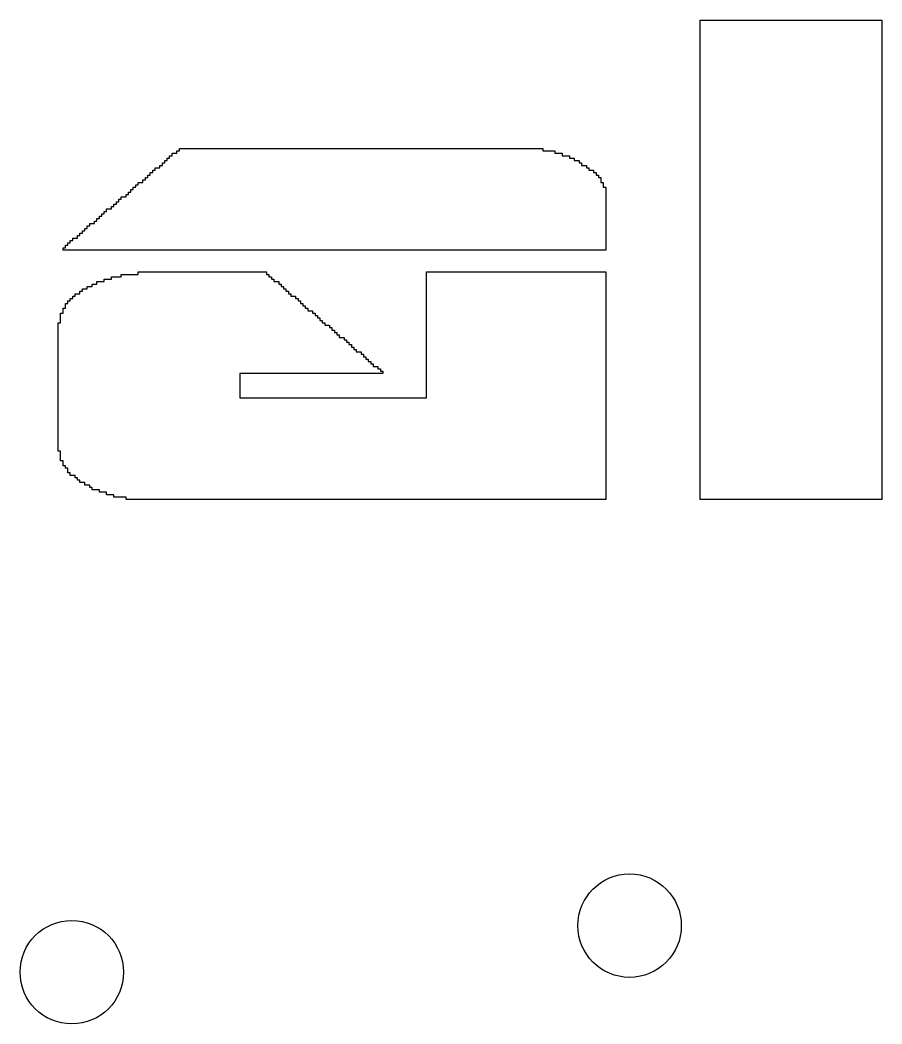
# Model space of a CAD drawing. Extents: x -55.5 to -0.4, y 0.4 to 22.7.
# Drawn here: x -51.077 to -48.578, y 18.265 to 21.176 of the extents above; entities that cross this region are included whole.
import ezdxf

# ---------------------------------------------------------------- set-up
doc = ezdxf.new("R2010")
doc.units = 0
doc.layers.add('TOPSOLDER', color=216, linetype='CONTINUOUS')
doc.layers.add('VIAHOLELAYER', color=16, linetype='CONTINUOUS')

msp = doc.modelspace()

# ---------------------------------------------------------------- linework, layer by layer
at = {"layer": 'TOPSOLDER'}
for p, q in [((-49.1052, 21.1693), (-49.1052, 21.1763)), ((-49.1052, 21.1763), (-48.5785, 21.1763)), ((-49.1052, 21.1623), (-49.1052, 21.1693)), ((-48.5785, 21.1763), (-48.5785, 21.1693)), ((-48.5785, 21.1693), (-48.5785, 21.1623)), ((-49.1052, 21.1552), (-49.1052, 21.1623)), ((-49.1052, 21.1482), (-49.1052, 21.1552)), ((-49.1052, 21.1412), (-49.1052, 21.1482)), ((-49.1052, 21.1342), (-49.1052, 21.1412)), ((-48.5785, 21.1623), (-48.5785, 21.1552)), ((-48.5785, 21.1552), (-48.5785, 21.1482)), ((-48.5785, 21.1482), (-48.5785, 21.1412)), ((-48.5785, 21.1412), (-48.5785, 21.1342)), ((-49.1052, 21.1271), (-49.1052, 21.1342)), ((-49.1052, 21.1201), (-49.1052, 21.1271)), ((-49.1052, 21.1131), (-49.1052, 21.1201)), ((-49.1052, 21.1061), (-49.1052, 21.1131)), ((-48.5785, 21.1342), (-48.5785, 21.1271)), ((-48.5785, 21.1271), (-48.5785, 21.1201)), ((-48.5785, 21.1201), (-48.5785, 21.1131)), ((-48.5785, 21.1131), (-48.5785, 21.1061)), ((-49.1052, 21.099), (-49.1052, 21.1061)), ((-49.1052, 21.092), (-49.1052, 21.099)), ((-49.1052, 21.085), (-49.1052, 21.092)), ((-49.1052, 21.078), (-49.1052, 21.085)), ((-49.1052, 21.0709), (-49.1052, 21.078)), ((-48.5785, 21.1061), (-48.5785, 21.099)), ((-48.5785, 21.099), (-48.5785, 21.092)), ((-48.5785, 21.092), (-48.5785, 21.085)), ((-48.5785, 21.085), (-48.5785, 21.078)), ((-48.5785, 21.078), (-48.5785, 21.0709)), ((-49.1052, 21.0639), (-49.1052, 21.0709)), ((-49.1052, 21.0569), (-49.1052, 21.0639)), ((-49.1052, 21.0499), (-49.1052, 21.0569)), ((-49.1052, 21.0428), (-49.1052, 21.0499)), ((-48.5785, 21.0709), (-48.5785, 21.0639)), ((-48.5785, 21.0639), (-48.5785, 21.0569)), ((-48.5785, 21.0569), (-48.5785, 21.0499)), ((-48.5785, 21.0499), (-48.5785, 21.0428)), ((-49.1052, 21.0358), (-49.1052, 21.0428)), ((-49.1052, 21.0288), (-49.1052, 21.0358)), ((-49.1052, 21.0218), (-49.1052, 21.0288)), ((-49.1052, 21.0148), (-49.1052, 21.0218)), ((-48.5785, 21.0428), (-48.5785, 21.0358)), ((-48.5785, 21.0358), (-48.5785, 21.0288)), ((-48.5785, 21.0288), (-48.5785, 21.0218)), ((-48.5785, 21.0218), (-48.5785, 21.0148)), ((-49.1052, 21.0077), (-49.1052, 21.0148)), ((-49.1052, 21.0007), (-49.1052, 21.0077)), ((-49.1052, 20.9937), (-49.1052, 21.0007)), ((-49.1052, 20.9867), (-49.1052, 20.9937)), ((-48.5785, 21.0148), (-48.5785, 21.0077)), ((-48.5785, 21.0077), (-48.5785, 21.0007)), ((-48.5785, 21.0007), (-48.5785, 20.9937)), ((-48.5785, 20.9937), (-48.5785, 20.9867)), ((-49.1052, 20.9796), (-49.1052, 20.9867)), ((-49.1052, 20.9726), (-49.1052, 20.9796)), ((-49.1052, 20.9656), (-49.1052, 20.9726)), ((-49.1052, 20.9586), (-49.1052, 20.9656)), ((-48.5785, 20.9867), (-48.5785, 20.9796)), ((-48.5785, 20.9796), (-48.5785, 20.9726)), ((-48.5785, 20.9726), (-48.5785, 20.9656)), ((-48.5785, 20.9656), (-48.5785, 20.9586)), ((-49.1052, 20.9515), (-49.1052, 20.9586)), ((-49.1052, 20.9445), (-49.1052, 20.9515)), ((-49.1052, 20.9375), (-49.1052, 20.9445)), ((-49.1052, 20.9305), (-49.1052, 20.9375)), ((-48.5785, 20.9586), (-48.5785, 20.9515)), ((-48.5785, 20.9515), (-48.5785, 20.9445)), ((-48.5785, 20.9445), (-48.5785, 20.9375)), ((-48.5785, 20.9375), (-48.5785, 20.9305)), ((-49.1052, 20.9234), (-49.1052, 20.9305)), ((-49.1052, 20.9164), (-49.1052, 20.9234)), ((-49.1052, 20.9094), (-49.1052, 20.9164)), ((-49.1052, 20.9024), (-49.1052, 20.9094)), ((-48.5785, 20.9305), (-48.5785, 20.9234)), ((-48.5785, 20.9234), (-48.5785, 20.9164)), ((-48.5785, 20.9164), (-48.5785, 20.9094)), ((-48.5785, 20.9094), (-48.5785, 20.9024)), ((-49.1052, 20.8954), (-49.1052, 20.9024)), ((-49.1052, 20.8883), (-49.1052, 20.8954)), ((-49.1052, 20.8813), (-49.1052, 20.8883)), ((-49.1052, 20.8743), (-49.1052, 20.8813)), ((-49.1052, 20.8673), (-49.1052, 20.8743)), ((-48.5785, 20.9024), (-48.5785, 20.8954)), ((-48.5785, 20.8954), (-48.5785, 20.8883)), ((-48.5785, 20.8883), (-48.5785, 20.8813)), ((-48.5785, 20.8813), (-48.5785, 20.8743)), ((-48.5785, 20.8743), (-48.5785, 20.8673)), ((-49.1052, 20.8602), (-49.1052, 20.8673)), ((-49.1052, 20.8532), (-49.1052, 20.8602)), ((-49.1052, 20.8462), (-49.1052, 20.8532)), ((-49.1052, 20.8392), (-49.1052, 20.8462)), ((-48.5785, 20.8673), (-48.5785, 20.8602)), ((-48.5785, 20.8602), (-48.5785, 20.8532)), ((-48.5785, 20.8532), (-48.5785, 20.8462)), ((-48.5785, 20.8462), (-48.5785, 20.8392)), ((-49.1052, 20.8321), (-49.1052, 20.8392)), ((-49.1052, 20.8251), (-49.1052, 20.8321)), ((-49.1052, 20.8181), (-49.1052, 20.8251)), ((-49.1052, 20.8111), (-49.1052, 20.8181)), ((-48.5785, 20.8392), (-48.5785, 20.8321)), ((-48.5785, 20.8321), (-48.5785, 20.8251)), ((-48.5785, 20.8251), (-48.5785, 20.8181)), ((-48.5785, 20.8181), (-48.5785, 20.8111)), ((-50.6364, 20.783), (-50.6364, 20.79)), ((-50.6364, 20.79), (-50.6223, 20.79)), ((-50.6223, 20.79), (-50.6223, 20.797)), ((-50.6223, 20.797), (-50.6153, 20.797)), ((-50.6153, 20.797), (-50.6153, 20.804)), ((-50.6153, 20.804), (-49.5618, 20.804)), ((-49.5618, 20.804), (-49.5618, 20.797)), ((-49.5618, 20.797), (-49.5266, 20.797)), ((-49.5266, 20.797), (-49.5266, 20.79)), ((-49.5266, 20.79), (-49.5056, 20.79)), ((-49.5056, 20.79), (-49.5056, 20.783)), ((-49.1052, 20.804), (-49.1052, 20.8111)), ((-49.1052, 20.797), (-49.1052, 20.804)), ((-49.1052, 20.79), (-49.1052, 20.797)), ((-49.1052, 20.783), (-49.1052, 20.79)), ((-48.5785, 20.8111), (-48.5785, 20.804)), ((-48.5785, 20.804), (-48.5785, 20.797)), ((-48.5785, 20.797), (-48.5785, 20.79)), ((-48.5785, 20.79), (-48.5785, 20.783)), ((-50.6645, 20.7549), (-50.6645, 20.7619)), ((-50.6645, 20.7619), (-50.6574, 20.7619)), ((-50.6574, 20.7619), (-50.6574, 20.7689)), ((-50.6574, 20.7689), (-50.6504, 20.7689)), ((-50.6504, 20.7689), (-50.6504, 20.776)), ((-50.6504, 20.776), (-50.6434, 20.776)), ((-50.6434, 20.776), (-50.6434, 20.783)), ((-50.6434, 20.783), (-50.6364, 20.783)), ((-49.5056, 20.783), (-49.4845, 20.783)), ((-49.4845, 20.783), (-49.4845, 20.776)), ((-49.4845, 20.776), (-49.4705, 20.776)), ((-49.4705, 20.776), (-49.4705, 20.7689)), ((-49.4705, 20.7689), (-49.4564, 20.7689)), ((-49.4564, 20.7689), (-49.4564, 20.7619)), ((-49.4564, 20.7619), (-49.4494, 20.7619)), ((-49.4494, 20.7619), (-49.4494, 20.7549)), ((-49.1052, 20.776), (-49.1052, 20.783)), ((-49.1052, 20.7689), (-49.1052, 20.776)), ((-49.1052, 20.7619), (-49.1052, 20.7689)), ((-49.1052, 20.7549), (-49.1052, 20.7619)), ((-48.5785, 20.783), (-48.5785, 20.776)), ((-48.5785, 20.776), (-48.5785, 20.7689)), ((-48.5785, 20.7689), (-48.5785, 20.7619)), ((-48.5785, 20.7619), (-48.5785, 20.7549)), ((-50.6996, 20.7268), (-50.6996, 20.7338)), ((-50.6996, 20.7338), (-50.6926, 20.7338)), ((-50.6926, 20.7338), (-50.6926, 20.7408)), ((-50.6926, 20.7408), (-50.6855, 20.7408)), ((-50.6855, 20.7408), (-50.6855, 20.7479)), ((-50.6855, 20.7479), (-50.6715, 20.7479)), ((-50.6715, 20.7479), (-50.6715, 20.7549)), ((-50.6715, 20.7549), (-50.6645, 20.7549)), ((-49.4494, 20.7549), (-49.4353, 20.7549)), ((-49.4353, 20.7549), (-49.4353, 20.7479)), ((-49.4353, 20.7479), (-49.4283, 20.7479)), ((-49.4283, 20.7479), (-49.4283, 20.7408)), ((-49.4283, 20.7408), (-49.4143, 20.7408)), ((-49.4143, 20.7408), (-49.4143, 20.7338)), ((-49.4143, 20.7338), (-49.4073, 20.7338)), ((-49.4073, 20.7338), (-49.4073, 20.7268)), ((-49.1052, 20.7479), (-49.1052, 20.7549)), ((-49.1052, 20.7408), (-49.1052, 20.7479)), ((-49.1052, 20.7338), (-49.1052, 20.7408)), ((-49.1052, 20.7268), (-49.1052, 20.7338)), ((-48.5785, 20.7549), (-48.5785, 20.7479)), ((-48.5785, 20.7479), (-48.5785, 20.7408)), ((-48.5785, 20.7408), (-48.5785, 20.7338)), ((-48.5785, 20.7338), (-48.5785, 20.7268)), ((-50.7347, 20.6987), (-50.7347, 20.7057)), ((-50.7347, 20.7057), (-50.7207, 20.7057)), ((-50.7207, 20.7057), (-50.7207, 20.7127)), ((-50.7207, 20.7127), (-50.7136, 20.7127)), ((-50.7136, 20.7127), (-50.7136, 20.7198)), ((-50.7136, 20.7198), (-50.7066, 20.7198)), ((-50.7066, 20.7198), (-50.7066, 20.7268)), ((-50.7066, 20.7268), (-50.6996, 20.7268)), ((-49.4073, 20.7268), (-49.4002, 20.7268)), ((-49.4002, 20.7268), (-49.4002, 20.7198)), ((-49.4002, 20.7198), (-49.3932, 20.7198)), ((-49.3932, 20.7198), (-49.3932, 20.7127)), ((-49.3932, 20.7127), (-49.3932, 20.7057)), ((-49.3932, 20.7057), (-49.3862, 20.7057)), ((-49.3862, 20.7057), (-49.3862, 20.6987)), ((-49.1052, 20.7198), (-49.1052, 20.7268)), ((-49.1052, 20.7127), (-49.1052, 20.7198)), ((-49.1052, 20.7057), (-49.1052, 20.7127)), ((-49.1052, 20.6987), (-49.1052, 20.7057)), ((-48.5785, 20.7268), (-48.5785, 20.7198)), ((-48.5785, 20.7198), (-48.5785, 20.7127)), ((-48.5785, 20.7127), (-48.5785, 20.7057)), ((-48.5785, 20.7057), (-48.5785, 20.6987)), ((-50.7698, 20.6636), (-50.7698, 20.6706)), ((-50.7698, 20.6706), (-50.7628, 20.6706)), ((-50.7628, 20.6706), (-50.7628, 20.6776)), ((-50.7628, 20.6776), (-50.7558, 20.6776)), ((-50.7558, 20.6776), (-50.7558, 20.6846)), ((-50.7558, 20.6846), (-50.7488, 20.6846)), ((-50.7488, 20.6846), (-50.7488, 20.6917)), ((-50.7488, 20.6917), (-50.7417, 20.6917)), ((-50.7417, 20.6917), (-50.7417, 20.6987)), ((-50.7417, 20.6987), (-50.7347, 20.6987)), ((-49.3862, 20.6987), (-49.3862, 20.6917)), ((-49.3862, 20.6917), (-49.3792, 20.6917)), ((-49.3792, 20.6917), (-49.3792, 20.6846)), ((-49.3792, 20.6846), (-49.3792, 20.6776)), ((-49.3792, 20.6776), (-49.3792, 20.6706)), ((-49.3792, 20.6706), (-49.3792, 20.6636)), ((-49.1052, 20.6917), (-49.1052, 20.6987)), ((-49.1052, 20.6846), (-49.1052, 20.6917)), ((-49.1052, 20.6776), (-49.1052, 20.6846)), ((-49.1052, 20.6706), (-49.1052, 20.6776)), ((-49.1052, 20.6636), (-49.1052, 20.6706)), ((-48.5785, 20.6987), (-48.5785, 20.6917)), ((-48.5785, 20.6917), (-48.5785, 20.6846)), ((-48.5785, 20.6846), (-48.5785, 20.6776)), ((-48.5785, 20.6776), (-48.5785, 20.6706)), ((-48.5785, 20.6706), (-48.5785, 20.6636)), ((-50.8049, 20.6355), (-50.8049, 20.6425)), ((-50.8049, 20.6425), (-50.7979, 20.6425)), ((-50.7979, 20.6425), (-50.7979, 20.6495)), ((-50.7979, 20.6495), (-50.7909, 20.6495)), ((-50.7909, 20.6495), (-50.7909, 20.6566)), ((-50.7909, 20.6566), (-50.7839, 20.6566)), ((-50.7839, 20.6566), (-50.7839, 20.6636)), ((-50.7839, 20.6636), (-50.7698, 20.6636)), ((-49.3792, 20.6636), (-49.3792, 20.6566)), ((-49.3792, 20.6566), (-49.3792, 20.6495)), ((-49.3792, 20.6495), (-49.3792, 20.6425)), ((-49.3792, 20.6425), (-49.3792, 20.6355)), ((-49.1052, 20.6566), (-49.1052, 20.6636)), ((-49.1052, 20.6495), (-49.1052, 20.6566)), ((-49.1052, 20.6425), (-49.1052, 20.6495)), ((-49.1052, 20.6355), (-49.1052, 20.6425)), ((-48.5785, 20.6636), (-48.5785, 20.6566)), ((-48.5785, 20.6566), (-48.5785, 20.6495)), ((-48.5785, 20.6495), (-48.5785, 20.6425)), ((-48.5785, 20.6425), (-48.5785, 20.6355)), ((-50.8401, 20.6074), (-50.8401, 20.6144)), ((-50.8401, 20.6144), (-50.833, 20.6144)), ((-50.833, 20.6144), (-50.833, 20.6214)), ((-50.833, 20.6214), (-50.826, 20.6214)), ((-50.826, 20.6214), (-50.826, 20.6285)), ((-50.826, 20.6285), (-50.812, 20.6285)), ((-50.812, 20.6285), (-50.812, 20.6355)), ((-50.812, 20.6355), (-50.8049, 20.6355)), ((-49.3792, 20.6355), (-49.3792, 20.6285)), ((-49.3792, 20.6285), (-49.3792, 20.6214)), ((-49.3792, 20.6214), (-49.3792, 20.6144)), ((-49.3792, 20.6144), (-49.3792, 20.6074)), ((-49.1052, 20.6285), (-49.1052, 20.6355)), ((-49.1052, 20.6214), (-49.1052, 20.6285)), ((-49.1052, 20.6144), (-49.1052, 20.6214)), ((-49.1052, 20.6074), (-49.1052, 20.6144)), ((-48.5785, 20.6355), (-48.5785, 20.6285)), ((-48.5785, 20.6285), (-48.5785, 20.6214)), ((-48.5785, 20.6214), (-48.5785, 20.6144)), ((-48.5785, 20.6144), (-48.5785, 20.6074)), ((-50.8752, 20.5793), (-50.8752, 20.5863)), ((-50.8752, 20.5863), (-50.8611, 20.5863)), ((-50.8611, 20.5863), (-50.8611, 20.5933)), ((-50.8611, 20.5933), (-50.8541, 20.5933)), ((-50.8541, 20.5933), (-50.8541, 20.6004)), ((-50.8541, 20.6004), (-50.8471, 20.6004)), ((-50.8471, 20.6004), (-50.8471, 20.6074)), ((-50.8471, 20.6074), (-50.8401, 20.6074)), ((-49.3792, 20.6074), (-49.3792, 20.6004)), ((-49.3792, 20.6004), (-49.3792, 20.5933)), ((-49.3792, 20.5933), (-49.3792, 20.5863)), ((-49.3792, 20.5863), (-49.3792, 20.5793)), ((-49.1052, 20.6004), (-49.1052, 20.6074)), ((-49.1052, 20.5933), (-49.1052, 20.6004)), ((-49.1052, 20.5863), (-49.1052, 20.5933)), ((-49.1052, 20.5793), (-49.1052, 20.5863)), ((-48.5785, 20.6074), (-48.5785, 20.6004)), ((-48.5785, 20.6004), (-48.5785, 20.5933)), ((-48.5785, 20.5933), (-48.5785, 20.5863)), ((-48.5785, 20.5863), (-48.5785, 20.5793)), ((-50.9033, 20.5512), (-50.9033, 20.5582)), ((-50.9033, 20.5582), (-50.8962, 20.5582)), ((-50.8962, 20.5582), (-50.8962, 20.5652)), ((-50.8962, 20.5652), (-50.8892, 20.5652)), ((-50.8892, 20.5652), (-50.8892, 20.5723)), ((-50.8892, 20.5723), (-50.8822, 20.5723)), ((-50.8822, 20.5723), (-50.8822, 20.5793)), ((-50.8822, 20.5793), (-50.8752, 20.5793)), ((-49.3792, 20.5793), (-49.3792, 20.5723)), ((-49.3792, 20.5723), (-49.3792, 20.5652)), ((-49.3792, 20.5652), (-49.3792, 20.5582)), ((-49.3792, 20.5582), (-49.3792, 20.5512)), ((-49.1052, 20.5723), (-49.1052, 20.5793)), ((-49.1052, 20.5652), (-49.1052, 20.5723)), ((-49.1052, 20.5582), (-49.1052, 20.5652)), ((-49.1052, 20.5512), (-49.1052, 20.5582)), ((-48.5785, 20.5793), (-48.5785, 20.5723)), ((-48.5785, 20.5723), (-48.5785, 20.5652)), ((-48.5785, 20.5652), (-48.5785, 20.5582)), ((-48.5785, 20.5582), (-48.5785, 20.5512)), ((-50.9384, 20.5231), (-50.9384, 20.5301)), ((-50.9384, 20.5301), (-50.9314, 20.5301)), ((-50.9314, 20.5301), (-50.9314, 20.5372)), ((-50.9314, 20.5372), (-50.9243, 20.5372)), ((-50.9243, 20.5372), (-50.9243, 20.5442)), ((-50.9243, 20.5442), (-50.9103, 20.5442)), ((-50.9103, 20.5442), (-50.9103, 20.5512)), ((-50.9103, 20.5512), (-50.9033, 20.5512)), ((-49.3792, 20.5512), (-49.3792, 20.5442)), ((-49.3792, 20.5442), (-49.3792, 20.5372)), ((-49.3792, 20.5372), (-49.3792, 20.5301)), ((-49.3792, 20.5301), (-49.3792, 20.5231)), ((-49.1052, 20.5442), (-49.1052, 20.5512)), ((-49.1052, 20.5372), (-49.1052, 20.5442)), ((-49.1052, 20.5301), (-49.1052, 20.5372)), ((-49.1052, 20.5231), (-49.1052, 20.5301)), ((-48.5785, 20.5512), (-48.5785, 20.5442)), ((-48.5785, 20.5442), (-48.5785, 20.5372)), ((-48.5785, 20.5372), (-48.5785, 20.5301)), ((-48.5785, 20.5301), (-48.5785, 20.5231)), ((-50.9524, 20.5091), (-50.9524, 20.5161)), ((-50.9524, 20.5161), (-50.9454, 20.5161)), ((-49.3792, 20.5091), (-50.9524, 20.5091)), ((-50.9454, 20.5161), (-50.9454, 20.5231)), ((-50.9454, 20.5231), (-50.9384, 20.5231)), ((-49.3792, 20.5231), (-49.3792, 20.5161)), ((-49.3792, 20.5161), (-49.3792, 20.5091)), ((-49.1052, 20.5161), (-49.1052, 20.5231)), ((-49.1052, 20.5091), (-49.1052, 20.5161)), ((-49.1052, 20.502), (-49.1052, 20.5091)), ((-49.1052, 20.495), (-49.1052, 20.502)), ((-48.5785, 20.5231), (-48.5785, 20.5161)), ((-48.5785, 20.5161), (-48.5785, 20.5091)), ((-48.5785, 20.5091), (-48.5785, 20.502)), ((-48.5785, 20.502), (-48.5785, 20.495)), ((-49.1052, 20.488), (-49.1052, 20.495)), ((-49.1052, 20.481), (-49.1052, 20.488)), ((-49.1052, 20.4739), (-49.1052, 20.481)), ((-49.1052, 20.4669), (-49.1052, 20.4739)), ((-49.1052, 20.4599), (-49.1052, 20.4669)), ((-48.5785, 20.495), (-48.5785, 20.488)), ((-48.5785, 20.488), (-48.5785, 20.481)), ((-48.5785, 20.481), (-48.5785, 20.4739)), ((-48.5785, 20.4739), (-48.5785, 20.4669)), ((-48.5785, 20.4669), (-48.5785, 20.4599)), ((-50.7839, 20.4318), (-50.7839, 20.4388)), ((-50.7839, 20.4388), (-50.7347, 20.4388)), ((-50.7347, 20.4388), (-50.7347, 20.4458)), ((-50.7347, 20.4458), (-50.3625, 20.4458)), ((-50.3625, 20.4458), (-50.3625, 20.4388)), ((-50.3625, 20.4388), (-50.3554, 20.4388)), ((-50.3554, 20.4388), (-50.3554, 20.4318)), ((-49.8989, 20.4388), (-49.8989, 20.4458)), ((-49.8989, 20.4458), (-49.3792, 20.4458)), ((-49.8989, 20.4318), (-49.8989, 20.4388)), ((-49.3792, 20.4458), (-49.3792, 20.4388)), ((-49.3792, 20.4388), (-49.3792, 20.4318)), ((-49.1052, 20.4529), (-49.1052, 20.4599)), ((-49.1052, 20.4458), (-49.1052, 20.4529)), ((-49.1052, 20.4388), (-49.1052, 20.4458)), ((-49.1052, 20.4318), (-49.1052, 20.4388)), ((-48.5785, 20.4599), (-48.5785, 20.4529)), ((-48.5785, 20.4529), (-48.5785, 20.4458)), ((-48.5785, 20.4458), (-48.5785, 20.4388)), ((-48.5785, 20.4388), (-48.5785, 20.4318)), ((-50.8681, 20.4037), (-50.8681, 20.4107)), ((-50.8681, 20.4107), (-50.8541, 20.4107)), ((-50.8541, 20.4107), (-50.8541, 20.4178)), ((-50.8541, 20.4178), (-50.833, 20.4178)), ((-50.833, 20.4178), (-50.833, 20.4248)), ((-50.833, 20.4248), (-50.812, 20.4248)), ((-50.812, 20.4248), (-50.812, 20.4318)), ((-50.812, 20.4318), (-50.7839, 20.4318)), ((-50.3554, 20.4318), (-50.3484, 20.4318)), ((-50.3484, 20.4318), (-50.3484, 20.4248)), ((-50.3484, 20.4248), (-50.3414, 20.4248)), ((-50.3414, 20.4248), (-50.3414, 20.4178)), ((-50.3414, 20.4178), (-50.3273, 20.4178)), ((-50.3273, 20.4178), (-50.3273, 20.4107)), ((-50.3273, 20.4107), (-50.3203, 20.4107)), ((-50.3203, 20.4107), (-50.3203, 20.4037)), ((-49.8989, 20.4248), (-49.8989, 20.4318)), ((-49.8989, 20.4178), (-49.8989, 20.4248)), ((-49.8989, 20.4107), (-49.8989, 20.4178)), ((-49.8989, 20.4037), (-49.8989, 20.4107)), ((-49.3792, 20.4318), (-49.3792, 20.4248)), ((-49.3792, 20.4248), (-49.3792, 20.4178)), ((-49.3792, 20.4178), (-49.3792, 20.4107)), ((-49.3792, 20.4107), (-49.3792, 20.4037)), ((-49.1052, 20.4248), (-49.1052, 20.4318)), ((-49.1052, 20.4178), (-49.1052, 20.4248)), ((-49.1052, 20.4107), (-49.1052, 20.4178)), ((-49.1052, 20.4037), (-49.1052, 20.4107)), ((-48.5785, 20.4318), (-48.5785, 20.4248)), ((-48.5785, 20.4248), (-48.5785, 20.4178)), ((-48.5785, 20.4178), (-48.5785, 20.4107)), ((-48.5785, 20.4107), (-48.5785, 20.4037)), ((-50.9173, 20.3756), (-50.9173, 20.3826)), ((-50.9173, 20.3826), (-50.9033, 20.3826)), ((-50.9033, 20.3826), (-50.9033, 20.3897)), ((-50.9033, 20.3897), (-50.8962, 20.3897)), ((-50.8962, 20.3897), (-50.8962, 20.3967)), ((-50.8962, 20.3967), (-50.8822, 20.3967)), ((-50.8822, 20.3967), (-50.8822, 20.4037)), ((-50.8822, 20.4037), (-50.8681, 20.4037)), ((-50.3203, 20.4037), (-50.3133, 20.4037)), ((-50.3133, 20.4037), (-50.3133, 20.3967)), ((-50.3133, 20.3967), (-50.3063, 20.3967)), ((-50.3063, 20.3967), (-50.3063, 20.3897)), ((-50.3063, 20.3897), (-50.2992, 20.3897)), ((-50.2992, 20.3897), (-50.2992, 20.3826)), ((-50.2992, 20.3826), (-50.2922, 20.3826)), ((-50.2922, 20.3826), (-50.2922, 20.3756)), ((-49.8989, 20.3967), (-49.8989, 20.4037)), ((-49.8989, 20.3897), (-49.8989, 20.3967)), ((-49.8989, 20.3826), (-49.8989, 20.3897)), ((-49.8989, 20.3756), (-49.8989, 20.3826)), ((-49.3792, 20.4037), (-49.3792, 20.3967)), ((-49.3792, 20.3967), (-49.3792, 20.3897)), ((-49.3792, 20.3897), (-49.3792, 20.3826)), ((-49.3792, 20.3826), (-49.3792, 20.3756)), ((-49.1052, 20.3967), (-49.1052, 20.4037)), ((-49.1052, 20.3897), (-49.1052, 20.3967)), ((-49.1052, 20.3826), (-49.1052, 20.3897)), ((-49.1052, 20.3756), (-49.1052, 20.3826)), ((-48.5785, 20.4037), (-48.5785, 20.3967)), ((-48.5785, 20.3967), (-48.5785, 20.3897)), ((-48.5785, 20.3897), (-48.5785, 20.3826)), ((-48.5785, 20.3826), (-48.5785, 20.3756)), ((-50.9454, 20.3475), (-50.9454, 20.3545)), ((-50.9454, 20.3545), (-50.9384, 20.3545)), ((-50.9384, 20.3545), (-50.9384, 20.3616)), ((-50.9384, 20.3616), (-50.9314, 20.3616)), ((-50.9314, 20.3616), (-50.9314, 20.3686)), ((-50.9314, 20.3686), (-50.9243, 20.3686)), ((-50.9243, 20.3686), (-50.9243, 20.3756)), ((-50.9243, 20.3756), (-50.9173, 20.3756)), ((-50.2922, 20.3756), (-50.2782, 20.3756)), ((-50.2782, 20.3756), (-50.2782, 20.3686)), ((-50.2782, 20.3686), (-50.2711, 20.3686)), ((-50.2711, 20.3686), (-50.2711, 20.3616)), ((-50.2711, 20.3616), (-50.2641, 20.3616)), ((-50.2641, 20.3616), (-50.2641, 20.3545)), ((-50.2641, 20.3545), (-50.2571, 20.3545)), ((-50.2571, 20.3545), (-50.2571, 20.3475)), ((-49.8989, 20.3686), (-49.8989, 20.3756)), ((-49.8989, 20.3616), (-49.8989, 20.3686)), ((-49.8989, 20.3545), (-49.8989, 20.3616)), ((-49.8989, 20.3475), (-49.8989, 20.3545)), ((-49.3792, 20.3756), (-49.3792, 20.3686)), ((-49.3792, 20.3686), (-49.3792, 20.3616)), ((-49.3792, 20.3616), (-49.3792, 20.3545)), ((-49.3792, 20.3545), (-49.3792, 20.3475)), ((-49.1052, 20.3686), (-49.1052, 20.3756)), ((-49.1052, 20.3616), (-49.1052, 20.3686)), ((-49.1052, 20.3545), (-49.1052, 20.3616)), ((-49.1052, 20.3475), (-49.1052, 20.3545)), ((-48.5785, 20.3756), (-48.5785, 20.3686)), ((-48.5785, 20.3686), (-48.5785, 20.3616)), ((-48.5785, 20.3616), (-48.5785, 20.3545)), ((-48.5785, 20.3545), (-48.5785, 20.3475)), ((-50.9595, 20.3194), (-50.9595, 20.3264)), ((-50.9595, 20.3264), (-50.9524, 20.3264)), ((-50.9524, 20.3335), (-50.9524, 20.3405)), ((-50.9524, 20.3405), (-50.9454, 20.3405)), ((-50.9524, 20.3264), (-50.9524, 20.3335)), ((-50.9454, 20.3405), (-50.9454, 20.3475)), ((-50.2571, 20.3475), (-50.2501, 20.3475)), ((-50.2501, 20.3475), (-50.2501, 20.3405)), ((-50.2501, 20.3405), (-50.2431, 20.3405)), ((-50.2431, 20.3405), (-50.2431, 20.3335)), ((-50.2431, 20.3335), (-50.229, 20.3335)), ((-50.229, 20.3335), (-50.229, 20.3264)), ((-50.229, 20.3264), (-50.222, 20.3264)), ((-50.222, 20.3264), (-50.222, 20.3194)), ((-49.8989, 20.3405), (-49.8989, 20.3475)), ((-49.8989, 20.3335), (-49.8989, 20.3405)), ((-49.8989, 20.3264), (-49.8989, 20.3335)), ((-49.8989, 20.3194), (-49.8989, 20.3264)), ((-49.3792, 20.3475), (-49.3792, 20.3405)), ((-49.3792, 20.3405), (-49.3792, 20.3335)), ((-49.3792, 20.3335), (-49.3792, 20.3264)), ((-49.3792, 20.3264), (-49.3792, 20.3194)), ((-49.1052, 20.3405), (-49.1052, 20.3475)), ((-49.1052, 20.3335), (-49.1052, 20.3405)), ((-49.1052, 20.3264), (-49.1052, 20.3335)), ((-49.1052, 20.3194), (-49.1052, 20.3264)), ((-48.5785, 20.3475), (-48.5785, 20.3405)), ((-48.5785, 20.3405), (-48.5785, 20.3335)), ((-48.5785, 20.3335), (-48.5785, 20.3264)), ((-48.5785, 20.3264), (-48.5785, 20.3194)), ((-50.9665, 20.2913), (-50.9665, 20.2984)), ((-50.9665, 20.2984), (-50.9595, 20.2984)), ((-50.9595, 20.3124), (-50.9595, 20.3194)), ((-50.9595, 20.3054), (-50.9595, 20.3124)), ((-50.9595, 20.2984), (-50.9595, 20.3054)), ((-50.222, 20.3194), (-50.215, 20.3194)), ((-50.215, 20.3194), (-50.215, 20.3124)), ((-50.215, 20.3124), (-50.2079, 20.3124)), ((-50.2079, 20.3124), (-50.2079, 20.3054)), ((-50.2079, 20.3054), (-50.2009, 20.3054)), ((-50.2009, 20.3054), (-50.2009, 20.2984)), ((-50.2009, 20.2984), (-50.1939, 20.2984)), ((-50.1939, 20.2984), (-50.1939, 20.2913)), ((-49.8989, 20.3124), (-49.8989, 20.3194)), ((-49.8989, 20.3054), (-49.8989, 20.3124)), ((-49.8989, 20.2984), (-49.8989, 20.3054)), ((-49.8989, 20.2913), (-49.8989, 20.2984)), ((-49.3792, 20.3194), (-49.3792, 20.3124)), ((-49.3792, 20.3124), (-49.3792, 20.3054)), ((-49.3792, 20.3054), (-49.3792, 20.2984)), ((-49.3792, 20.2984), (-49.3792, 20.2913)), ((-49.1052, 20.3124), (-49.1052, 20.3194)), ((-49.1052, 20.3054), (-49.1052, 20.3124)), ((-49.1052, 20.2984), (-49.1052, 20.3054)), ((-49.1052, 20.2913), (-49.1052, 20.2984)), ((-48.5785, 20.3194), (-48.5785, 20.3124)), ((-48.5785, 20.3124), (-48.5785, 20.3054)), ((-48.5785, 20.3054), (-48.5785, 20.2984)), ((-48.5785, 20.2984), (-48.5785, 20.2913)), ((-50.9665, 20.2843), (-50.9665, 20.2913)), ((-50.9665, 20.2773), (-50.9665, 20.2843)), ((-50.9665, 20.2703), (-50.9665, 20.2773)), ((-50.9665, 20.2632), (-50.9665, 20.2703)), ((-50.9665, 20.2562), (-50.9665, 20.2632)), ((-50.1939, 20.2913), (-50.1798, 20.2913)), ((-50.1798, 20.2913), (-50.1798, 20.2843)), ((-50.1798, 20.2843), (-50.1728, 20.2843)), ((-50.1728, 20.2843), (-50.1728, 20.2773)), ((-50.1728, 20.2773), (-50.1658, 20.2773)), ((-50.1658, 20.2773), (-50.1658, 20.2703)), ((-50.1658, 20.2703), (-50.1588, 20.2703)), ((-50.1588, 20.2703), (-50.1588, 20.2632)), ((-50.1588, 20.2632), (-50.1517, 20.2632)), ((-50.1517, 20.2632), (-50.1517, 20.2562)), ((-49.8989, 20.2843), (-49.8989, 20.2913)), ((-49.8989, 20.2773), (-49.8989, 20.2843)), ((-49.8989, 20.2703), (-49.8989, 20.2773)), ((-49.8989, 20.2632), (-49.8989, 20.2703)), ((-49.8989, 20.2562), (-49.8989, 20.2632)), ((-49.3792, 20.2913), (-49.3792, 20.2843)), ((-49.3792, 20.2843), (-49.3792, 20.2773)), ((-49.3792, 20.2773), (-49.3792, 20.2703)), ((-49.3792, 20.2703), (-49.3792, 20.2632)), ((-49.3792, 20.2632), (-49.3792, 20.2562)), ((-49.1052, 20.2843), (-49.1052, 20.2913)), ((-49.1052, 20.2773), (-49.1052, 20.2843)), ((-49.1052, 20.2703), (-49.1052, 20.2773)), ((-49.1052, 20.2632), (-49.1052, 20.2703)), ((-49.1052, 20.2562), (-49.1052, 20.2632)), ((-48.5785, 20.2913), (-48.5785, 20.2843)), ((-48.5785, 20.2843), (-48.5785, 20.2773)), ((-48.5785, 20.2773), (-48.5785, 20.2703)), ((-48.5785, 20.2703), (-48.5785, 20.2632)), ((-48.5785, 20.2632), (-48.5785, 20.2562)), ((-50.9665, 20.2492), (-50.9665, 20.2562)), ((-50.9665, 20.2422), (-50.9665, 20.2492)), ((-50.9665, 20.2351), (-50.9665, 20.2422)), ((-50.9665, 20.2281), (-50.9665, 20.2351)), ((-50.1517, 20.2562), (-50.1377, 20.2562)), ((-50.1377, 20.2562), (-50.1377, 20.2492)), ((-50.1377, 20.2492), (-50.1307, 20.2492)), ((-50.1307, 20.2492), (-50.1307, 20.2422)), ((-50.1307, 20.2422), (-50.1237, 20.2422)), ((-50.1237, 20.2422), (-50.1237, 20.2351)), ((-50.1237, 20.2351), (-50.1166, 20.2351)), ((-50.1166, 20.2351), (-50.1166, 20.2281)), ((-49.8989, 20.2492), (-49.8989, 20.2562)), ((-49.8989, 20.2422), (-49.8989, 20.2492)), ((-49.8989, 20.2351), (-49.8989, 20.2422)), ((-49.8989, 20.2281), (-49.8989, 20.2351)), ((-49.3792, 20.2562), (-49.3792, 20.2492)), ((-49.3792, 20.2492), (-49.3792, 20.2422)), ((-49.3792, 20.2422), (-49.3792, 20.2351)), ((-49.3792, 20.2351), (-49.3792, 20.2281)), ((-49.1052, 20.2492), (-49.1052, 20.2562)), ((-49.1052, 20.2422), (-49.1052, 20.2492)), ((-49.1052, 20.2351), (-49.1052, 20.2422)), ((-49.1052, 20.2281), (-49.1052, 20.2351)), ((-48.5785, 20.2562), (-48.5785, 20.2492)), ((-48.5785, 20.2492), (-48.5785, 20.2422)), ((-48.5785, 20.2422), (-48.5785, 20.2351)), ((-48.5785, 20.2351), (-48.5785, 20.2281)), ((-50.9665, 20.2211), (-50.9665, 20.2281)), ((-50.9665, 20.2141), (-50.9665, 20.2211)), ((-50.9665, 20.207), (-50.9665, 20.2141)), ((-50.9665, 20.2), (-50.9665, 20.207)), ((-50.1166, 20.2281), (-50.1096, 20.2281)), ((-50.1096, 20.2281), (-50.1096, 20.2211)), ((-50.1096, 20.2211), (-50.1026, 20.2211)), ((-50.1026, 20.2211), (-50.1026, 20.2141)), ((-50.1026, 20.2141), (-50.0885, 20.2141)), ((-50.0885, 20.2141), (-50.0885, 20.207)), ((-50.0885, 20.207), (-50.0815, 20.207)), ((-50.0815, 20.207), (-50.0815, 20.2)), ((-49.8989, 20.2211), (-49.8989, 20.2281)), ((-49.8989, 20.2141), (-49.8989, 20.2211)), ((-49.8989, 20.207), (-49.8989, 20.2141)), ((-49.8989, 20.2), (-49.8989, 20.207)), ((-49.3792, 20.2281), (-49.3792, 20.2211)), ((-49.3792, 20.2211), (-49.3792, 20.2141)), ((-49.3792, 20.2141), (-49.3792, 20.207)), ((-49.3792, 20.207), (-49.3792, 20.2)), ((-49.1052, 20.2211), (-49.1052, 20.2281)), ((-49.1052, 20.2141), (-49.1052, 20.2211)), ((-49.1052, 20.207), (-49.1052, 20.2141)), ((-49.1052, 20.2), (-49.1052, 20.207)), ((-48.5785, 20.2281), (-48.5785, 20.2211)), ((-48.5785, 20.2211), (-48.5785, 20.2141)), ((-48.5785, 20.2141), (-48.5785, 20.207)), ((-48.5785, 20.207), (-48.5785, 20.2)), ((-50.9665, 20.193), (-50.9665, 20.2)), ((-50.9665, 20.186), (-50.9665, 20.193)), ((-50.9665, 20.179), (-50.9665, 20.186)), ((-50.9665, 20.1719), (-50.9665, 20.179)), ((-50.0815, 20.2), (-50.0745, 20.2)), ((-50.0745, 20.2), (-50.0745, 20.193)), ((-50.0745, 20.193), (-50.0675, 20.193)), ((-50.0675, 20.193), (-50.0675, 20.186)), ((-50.0675, 20.186), (-50.0604, 20.186)), ((-50.0604, 20.186), (-50.0604, 20.179)), ((-50.0604, 20.179), (-50.0534, 20.179)), ((-50.0534, 20.179), (-50.0534, 20.1719)), ((-49.8989, 20.193), (-49.8989, 20.2)), ((-49.8989, 20.186), (-49.8989, 20.193)), ((-49.8989, 20.179), (-49.8989, 20.186)), ((-49.8989, 20.1719), (-49.8989, 20.179)), ((-49.3792, 20.2), (-49.3792, 20.193)), ((-49.3792, 20.193), (-49.3792, 20.186)), ((-49.3792, 20.186), (-49.3792, 20.179)), ((-49.3792, 20.179), (-49.3792, 20.1719)), ((-49.1052, 20.193), (-49.1052, 20.2)), ((-49.1052, 20.186), (-49.1052, 20.193)), ((-49.1052, 20.179), (-49.1052, 20.186)), ((-49.1052, 20.1719), (-49.1052, 20.179)), ((-48.5785, 20.2), (-48.5785, 20.193)), ((-48.5785, 20.193), (-48.5785, 20.186)), ((-48.5785, 20.186), (-48.5785, 20.179)), ((-48.5785, 20.179), (-48.5785, 20.1719)), ((-50.9665, 20.1649), (-50.9665, 20.1719)), ((-50.9665, 20.1579), (-50.9665, 20.1649)), ((-50.9665, 20.1509), (-50.9665, 20.1579)), ((-50.9665, 20.1438), (-50.9665, 20.1509)), ((-50.0253, 20.1509), (-50.4397, 20.1509)), ((-50.4397, 20.1509), (-50.4397, 20.1438)), ((-50.0534, 20.1719), (-50.0394, 20.1719)), ((-50.0394, 20.1719), (-50.0394, 20.1649)), ((-50.0394, 20.1649), (-50.0323, 20.1649)), ((-50.0323, 20.1649), (-50.0323, 20.1579)), ((-50.0323, 20.1579), (-50.0253, 20.1579)), ((-50.0253, 20.1579), (-50.0253, 20.1509)), ((-49.8989, 20.1649), (-49.8989, 20.1719)), ((-49.8989, 20.1579), (-49.8989, 20.1649)), ((-49.8989, 20.1509), (-49.8989, 20.1579)), ((-49.8989, 20.1438), (-49.8989, 20.1509)), ((-49.3792, 20.1719), (-49.3792, 20.1649)), ((-49.3792, 20.1649), (-49.3792, 20.1579)), ((-49.3792, 20.1579), (-49.3792, 20.1509)), ((-49.3792, 20.1509), (-49.3792, 20.1438)), ((-49.1052, 20.1649), (-49.1052, 20.1719)), ((-49.1052, 20.1579), (-49.1052, 20.1649)), ((-49.1052, 20.1509), (-49.1052, 20.1579)), ((-49.1052, 20.1438), (-49.1052, 20.1509)), ((-48.5785, 20.1719), (-48.5785, 20.1649)), ((-48.5785, 20.1649), (-48.5785, 20.1579)), ((-48.5785, 20.1579), (-48.5785, 20.1509)), ((-48.5785, 20.1509), (-48.5785, 20.1438)), ((-50.9665, 20.1368), (-50.9665, 20.1438)), ((-50.9665, 20.1298), (-50.9665, 20.1368)), ((-50.9665, 20.1228), (-50.9665, 20.1298)), ((-50.9665, 20.1157), (-50.9665, 20.1228)), ((-50.4397, 20.1438), (-50.4397, 20.1368)), ((-50.4397, 20.1368), (-50.4397, 20.1298)), ((-50.4397, 20.1298), (-50.4397, 20.1228)), ((-50.4397, 20.1228), (-50.4397, 20.1157)), ((-49.8989, 20.1368), (-49.8989, 20.1438)), ((-49.8989, 20.1298), (-49.8989, 20.1368)), ((-49.8989, 20.1228), (-49.8989, 20.1298)), ((-49.8989, 20.1157), (-49.8989, 20.1228)), ((-49.3792, 20.1438), (-49.3792, 20.1368)), ((-49.3792, 20.1368), (-49.3792, 20.1298)), ((-49.3792, 20.1298), (-49.3792, 20.1228)), ((-49.3792, 20.1228), (-49.3792, 20.1157)), ((-49.1052, 20.1368), (-49.1052, 20.1438)), ((-49.1052, 20.1298), (-49.1052, 20.1368)), ((-49.1052, 20.1228), (-49.1052, 20.1298)), ((-49.1052, 20.1157), (-49.1052, 20.1228)), ((-48.5785, 20.1438), (-48.5785, 20.1368)), ((-48.5785, 20.1368), (-48.5785, 20.1298)), ((-48.5785, 20.1298), (-48.5785, 20.1228)), ((-48.5785, 20.1228), (-48.5785, 20.1157)), ((-50.9665, 20.1087), (-50.9665, 20.1157)), ((-50.9665, 20.1017), (-50.9665, 20.1087)), ((-50.9665, 20.0947), (-50.9665, 20.1017)), ((-50.9665, 20.0876), (-50.9665, 20.0947)), ((-50.4397, 20.1157), (-50.4397, 20.1087)), ((-50.4397, 20.1087), (-50.4397, 20.1017)), ((-50.4397, 20.1017), (-50.4397, 20.0947)), ((-50.4397, 20.0947), (-50.4397, 20.0876)), ((-49.8989, 20.1087), (-49.8989, 20.1157)), ((-49.8989, 20.1017), (-49.8989, 20.1087)), ((-49.8989, 20.0947), (-49.8989, 20.1017)), ((-49.8989, 20.0876), (-49.8989, 20.0947)), ((-49.3792, 20.1157), (-49.3792, 20.1087)), ((-49.3792, 20.1087), (-49.3792, 20.1017)), ((-49.3792, 20.1017), (-49.3792, 20.0947)), ((-49.3792, 20.0947), (-49.3792, 20.0876)), ((-49.1052, 20.1087), (-49.1052, 20.1157)), ((-49.1052, 20.1017), (-49.1052, 20.1087)), ((-49.1052, 20.0947), (-49.1052, 20.1017)), ((-49.1052, 20.0876), (-49.1052, 20.0947)), ((-48.5785, 20.1157), (-48.5785, 20.1087)), ((-48.5785, 20.1087), (-48.5785, 20.1017)), ((-48.5785, 20.1017), (-48.5785, 20.0947)), ((-48.5785, 20.0947), (-48.5785, 20.0876)), ((-50.9665, 20.0806), (-50.9665, 20.0876)), ((-50.9665, 20.0736), (-50.9665, 20.0806)), ((-50.9665, 20.0666), (-50.9665, 20.0736)), ((-50.9665, 20.0596), (-50.9665, 20.0666)), ((-50.9665, 20.0525), (-50.9665, 20.0596)), ((-50.4397, 20.0876), (-50.4397, 20.0806)), ((-50.4397, 20.0806), (-49.8989, 20.0806)), ((-49.8989, 20.0806), (-49.8989, 20.0876)), ((-49.3792, 20.0876), (-49.3792, 20.0806)), ((-49.3792, 20.0806), (-49.3792, 20.0736)), ((-49.3792, 20.0736), (-49.3792, 20.0666)), ((-49.3792, 20.0666), (-49.3792, 20.0596)), ((-49.3792, 20.0596), (-49.3792, 20.0525)), ((-49.1052, 20.0806), (-49.1052, 20.0876)), ((-49.1052, 20.0736), (-49.1052, 20.0806)), ((-49.1052, 20.0666), (-49.1052, 20.0736)), ((-49.1052, 20.0596), (-49.1052, 20.0666)), ((-49.1052, 20.0525), (-49.1052, 20.0596)), ((-48.5785, 20.0876), (-48.5785, 20.0806)), ((-48.5785, 20.0806), (-48.5785, 20.0736)), ((-48.5785, 20.0736), (-48.5785, 20.0666)), ((-48.5785, 20.0666), (-48.5785, 20.0596)), ((-48.5785, 20.0596), (-48.5785, 20.0525)), ((-50.9665, 20.0455), (-50.9665, 20.0525)), ((-50.9665, 20.0385), (-50.9665, 20.0455)), ((-50.9665, 20.0315), (-50.9665, 20.0385)), ((-50.9665, 20.0244), (-50.9665, 20.0315)), ((-49.3792, 20.0525), (-49.3792, 20.0455)), ((-49.3792, 20.0455), (-49.3792, 20.0385)), ((-49.3792, 20.0385), (-49.3792, 20.0315)), ((-49.3792, 20.0315), (-49.3792, 20.0244)), ((-49.1052, 20.0455), (-49.1052, 20.0525)), ((-49.1052, 20.0385), (-49.1052, 20.0455)), ((-49.1052, 20.0315), (-49.1052, 20.0385)), ((-49.1052, 20.0244), (-49.1052, 20.0315)), ((-48.5785, 20.0525), (-48.5785, 20.0455)), ((-48.5785, 20.0455), (-48.5785, 20.0385)), ((-48.5785, 20.0385), (-48.5785, 20.0315)), ((-48.5785, 20.0315), (-48.5785, 20.0244)), ((-50.9665, 20.0174), (-50.9665, 20.0244)), ((-50.9665, 20.0104), (-50.9665, 20.0174)), ((-50.9665, 20.0034), (-50.9665, 20.0104)), ((-50.9665, 19.9963), (-50.9665, 20.0034)), ((-49.3792, 20.0244), (-49.3792, 20.0174)), ((-49.3792, 20.0174), (-49.3792, 20.0104)), ((-49.3792, 20.0104), (-49.3792, 20.0034)), ((-49.3792, 20.0034), (-49.3792, 19.9963)), ((-49.1052, 20.0174), (-49.1052, 20.0244)), ((-49.1052, 20.0104), (-49.1052, 20.0174)), ((-49.1052, 20.0034), (-49.1052, 20.0104)), ((-49.1052, 19.9963), (-49.1052, 20.0034)), ((-48.5785, 20.0244), (-48.5785, 20.0174)), ((-48.5785, 20.0174), (-48.5785, 20.0104)), ((-48.5785, 20.0104), (-48.5785, 20.0034)), ((-48.5785, 20.0034), (-48.5785, 19.9963)), ((-50.9665, 19.9893), (-50.9665, 19.9963)), ((-50.9665, 19.9823), (-50.9665, 19.9893)), ((-50.9665, 19.9753), (-50.9665, 19.9823)), ((-50.9665, 19.9682), (-50.9665, 19.9753)), ((-49.3792, 19.9963), (-49.3792, 19.9893)), ((-49.3792, 19.9893), (-49.3792, 19.9823)), ((-49.3792, 19.9823), (-49.3792, 19.9753)), ((-49.3792, 19.9753), (-49.3792, 19.9682)), ((-49.1052, 19.9893), (-49.1052, 19.9963)), ((-49.1052, 19.9823), (-49.1052, 19.9893)), ((-49.1052, 19.9753), (-49.1052, 19.9823)), ((-49.1052, 19.9682), (-49.1052, 19.9753)), ((-48.5785, 19.9963), (-48.5785, 19.9893)), ((-48.5785, 19.9893), (-48.5785, 19.9823)), ((-48.5785, 19.9823), (-48.5785, 19.9753)), ((-48.5785, 19.9753), (-48.5785, 19.9682)), ((-50.9665, 19.9612), (-50.9665, 19.9682)), ((-50.9665, 19.9542), (-50.9665, 19.9612)), ((-50.9665, 19.9472), (-50.9665, 19.9542)), ((-50.9665, 19.9402), (-50.9665, 19.9472)), ((-49.3792, 19.9682), (-49.3792, 19.9612)), ((-49.3792, 19.9612), (-49.3792, 19.9542)), ((-49.3792, 19.9542), (-49.3792, 19.9472)), ((-49.3792, 19.9472), (-49.3792, 19.9402)), ((-49.1052, 19.9612), (-49.1052, 19.9682)), ((-49.1052, 19.9542), (-49.1052, 19.9612)), ((-49.1052, 19.9472), (-49.1052, 19.9542)), ((-49.1052, 19.9402), (-49.1052, 19.9472)), ((-48.5785, 19.9682), (-48.5785, 19.9612)), ((-48.5785, 19.9612), (-48.5785, 19.9542)), ((-48.5785, 19.9542), (-48.5785, 19.9472)), ((-48.5785, 19.9472), (-48.5785, 19.9402)), ((-50.9665, 19.9331), (-50.9665, 19.9402)), ((-50.9665, 19.9261), (-50.9665, 19.9331)), ((-50.9595, 19.9261), (-50.9665, 19.9261)), ((-50.9595, 19.9191), (-50.9595, 19.9261)), ((-50.9595, 19.9121), (-50.9595, 19.9191)), ((-49.3792, 19.9402), (-49.3792, 19.9331)), ((-49.3792, 19.9331), (-49.3792, 19.9261)), ((-49.3792, 19.9261), (-49.3792, 19.9191)), ((-49.3792, 19.9191), (-49.3792, 19.9121)), ((-49.1052, 19.9331), (-49.1052, 19.9402)), ((-49.1052, 19.9261), (-49.1052, 19.9331)), ((-49.1052, 19.9191), (-49.1052, 19.9261)), ((-49.1052, 19.9121), (-49.1052, 19.9191)), ((-48.5785, 19.9402), (-48.5785, 19.9331)), ((-48.5785, 19.9331), (-48.5785, 19.9261)), ((-48.5785, 19.9261), (-48.5785, 19.9191)), ((-48.5785, 19.9191), (-48.5785, 19.9121)), ((-50.9595, 19.905), (-50.9595, 19.9121)), ((-50.9595, 19.898), (-50.9595, 19.905)), ((-50.9524, 19.898), (-50.9595, 19.898)), ((-50.9524, 19.891), (-50.9524, 19.898)), ((-50.9524, 19.884), (-50.9524, 19.891)), ((-49.3792, 19.9121), (-49.3792, 19.905)), ((-49.3792, 19.905), (-49.3792, 19.898)), ((-49.3792, 19.898), (-49.3792, 19.891)), ((-49.3792, 19.891), (-49.3792, 19.884)), ((-49.1052, 19.905), (-49.1052, 19.9121)), ((-49.1052, 19.898), (-49.1052, 19.905)), ((-49.1052, 19.891), (-49.1052, 19.898)), ((-49.1052, 19.884), (-49.1052, 19.891)), ((-48.5785, 19.9121), (-48.5785, 19.905)), ((-48.5785, 19.905), (-48.5785, 19.898)), ((-48.5785, 19.898), (-48.5785, 19.891)), ((-48.5785, 19.891), (-48.5785, 19.884)), ((-50.9454, 19.884), (-50.9524, 19.884)), ((-50.9454, 19.8769), (-50.9454, 19.884)), ((-50.9384, 19.8769), (-50.9454, 19.8769)), ((-50.9384, 19.8699), (-50.9384, 19.8769)), ((-50.9384, 19.8629), (-50.9384, 19.8699)), ((-50.9314, 19.8629), (-50.9384, 19.8629)), ((-50.9314, 19.8559), (-50.9314, 19.8629)), ((-50.9173, 19.8559), (-50.9314, 19.8559)), ((-50.9173, 19.8488), (-50.9173, 19.8559)), ((-49.3792, 19.884), (-49.3792, 19.8769)), ((-49.3792, 19.8769), (-49.3792, 19.8699)), ((-49.3792, 19.8699), (-49.3792, 19.8629)), ((-49.3792, 19.8629), (-49.3792, 19.8559)), ((-49.3792, 19.8559), (-49.3792, 19.8488)), ((-49.1052, 19.8769), (-49.1052, 19.884)), ((-49.1052, 19.8699), (-49.1052, 19.8769)), ((-49.1052, 19.8629), (-49.1052, 19.8699)), ((-49.1052, 19.8559), (-49.1052, 19.8629)), ((-49.1052, 19.8488), (-49.1052, 19.8559)), ((-48.5785, 19.884), (-48.5785, 19.8769)), ((-48.5785, 19.8769), (-48.5785, 19.8699)), ((-48.5785, 19.8699), (-48.5785, 19.8629)), ((-48.5785, 19.8629), (-48.5785, 19.8559)), ((-48.5785, 19.8559), (-48.5785, 19.8488)), ((-50.9103, 19.8488), (-50.9173, 19.8488)), ((-50.9103, 19.8418), (-50.9103, 19.8488)), ((-50.9033, 19.8418), (-50.9103, 19.8418)), ((-50.9033, 19.8348), (-50.9033, 19.8418)), ((-50.8892, 19.8348), (-50.9033, 19.8348)), ((-50.8892, 19.8278), (-50.8892, 19.8348)), ((-50.8752, 19.8278), (-50.8892, 19.8278)), ((-50.8752, 19.8208), (-50.8752, 19.8278)), ((-49.3792, 19.8488), (-49.3792, 19.8418)), ((-49.3792, 19.8418), (-49.3792, 19.8348)), ((-49.3792, 19.8348), (-49.3792, 19.8278)), ((-49.3792, 19.8278), (-49.3792, 19.8208)), ((-49.1052, 19.8418), (-49.1052, 19.8488)), ((-49.1052, 19.8348), (-49.1052, 19.8418)), ((-49.1052, 19.8278), (-49.1052, 19.8348)), ((-49.1052, 19.8208), (-49.1052, 19.8278)), ((-48.5785, 19.8488), (-48.5785, 19.8418)), ((-48.5785, 19.8418), (-48.5785, 19.8348)), ((-48.5785, 19.8348), (-48.5785, 19.8278)), ((-48.5785, 19.8278), (-48.5785, 19.8208)), ((-50.8681, 19.8208), (-50.8752, 19.8208)), ((-50.8681, 19.8137), (-50.8681, 19.8208)), ((-50.8471, 19.8137), (-50.8681, 19.8137)), ((-50.8471, 19.8067), (-50.8471, 19.8137)), ((-50.826, 19.8067), (-50.8471, 19.8067)), ((-50.826, 19.7997), (-50.826, 19.8067)), ((-50.8049, 19.7997), (-50.826, 19.7997)), ((-50.8049, 19.7927), (-50.8049, 19.7997)), ((-49.3792, 19.8208), (-49.3792, 19.8137)), ((-49.3792, 19.8137), (-49.3792, 19.8067)), ((-49.3792, 19.8067), (-49.3792, 19.7997)), ((-49.3792, 19.7997), (-49.3792, 19.7927)), ((-49.1052, 19.8137), (-49.1052, 19.8208)), ((-49.1052, 19.8067), (-49.1052, 19.8137)), ((-49.1052, 19.7997), (-49.1052, 19.8067)), ((-49.1052, 19.7927), (-49.1052, 19.7997)), ((-48.5785, 19.8208), (-48.5785, 19.8137)), ((-48.5785, 19.8137), (-48.5785, 19.8067)), ((-48.5785, 19.8067), (-48.5785, 19.7997)), ((-48.5785, 19.7997), (-48.5785, 19.7927)), ((-50.7698, 19.7927), (-50.8049, 19.7927)), ((-50.7698, 19.7856), (-50.7698, 19.7927)), ((-49.3792, 19.7856), (-50.7698, 19.7856)), ((-49.3792, 19.7927), (-49.3792, 19.7856)), ((-49.1052, 19.7856), (-49.1052, 19.7927)), ((-48.5785, 19.7856), (-49.1052, 19.7856)), ((-48.5785, 19.7927), (-48.5785, 19.7856))]:
    msp.add_line(p, q, dxfattribs=at)
at = {"layer": 'VIAHOLELAYER'}
for centre in [(-49.31, 18.55), (-50.927, 18.415)]:
    msp.add_circle(centre, 0.15, dxfattribs=at)

doc.saveas('drawing.dxf')
